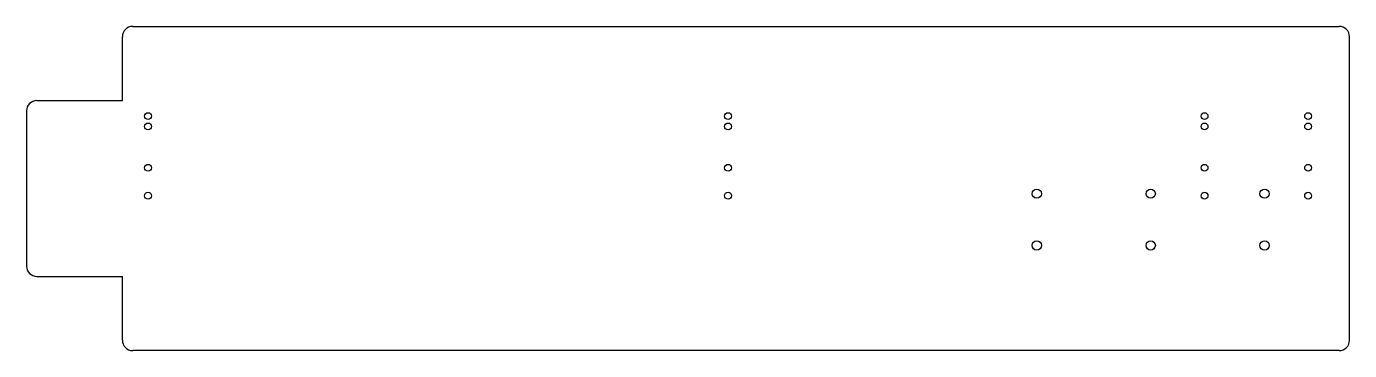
# Model space of a CAD drawing. Header units: millimetres. Extents: x -340 to 299, y -78 to 78.
import ezdxf

# ---------------------------------------------------------------- set-up
doc = ezdxf.new("R2010")
doc.units = ezdxf.units.MM

msp = doc.modelspace()

# ---------------------------------------------------------------- linework, layer by layer
at = {"color": 7, "linetype": 'Continuous', "lineweight": 25}
for p, q in [((-288.7, 78.34), (293.7, 78.34)), ((-293.7, 42.5), (-293.7, 73.34)), ((298.7, -73.34), (298.7, 73.34)), ((-334.98, 42.5), (-293.7, 42.5)), ((-339.98, 37.5), (-339.98, -37.5)), ((-334.98, -42.5), (-293.7, -42.5)), ((-293.7, -73.34), (-293.7, -42.5)), ((293.7, -78.34), (-288.7, -78.34))]:
    msp.add_line(p, q, dxfattribs=at)
for centre, radius in [((-281.3, 35), 1.65), ((-1.29, 35), 1.65), ((228.71, 35), 1.65), ((278.7, 35), 1.65), ((-281.3, 30), 1.65), ((-1.29, 30), 1.65), ((228.71, 30), 1.65), ((278.7, 30), 1.65), ((-281.3, 10), 1.65), ((-1.29, 10), 1.65), ((228.71, 10), 1.65), ((278.7, 10), 1.65), ((-281.3, -3.5), 1.65), ((-1.29, -3.5), 1.65), ((147.71, -2.5), 2.25), ((202.71, -2.5), 2.25), ((228.71, -3.5), 1.65), ((257.7, -2.5), 2.25), ((278.7, -3.5), 1.65), ((147.71, -27.5), 2.25), ((202.71, -27.5), 2.25), ((257.7, -27.5), 2.25)]:
    msp.add_circle(centre, radius, dxfattribs=at)
for centre, start, end in [((-288.7, 73.34), 90, 180), ((293.7, 73.34), 0, 90), ((-334.98, 37.5), 90, 180), ((-334.98, -37.5), 180, 270), ((-288.7, -73.34), 180, 270), ((293.7, -73.34), 270, 0)]:
    msp.add_arc(centre, 5, start, end, dxfattribs=at)

doc.saveas('drawing.dxf')
